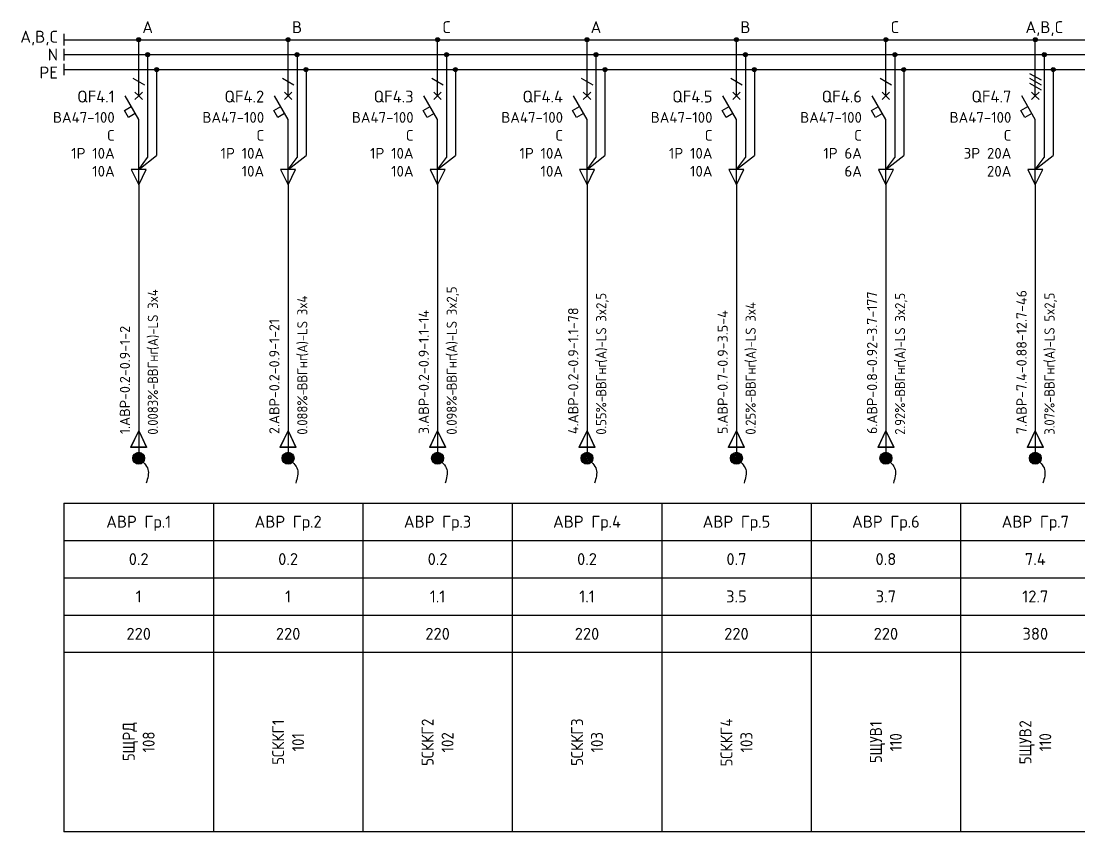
# Model space of a CAD drawing. Header units: millimetres. Extents: x -4379 to 694, y -18291 to 2656.
# Drawn here: x -2293.1 to -2116.1, y 1660.7 to 1796.3 of the extents above; entities that cross this region are included whole.
import ezdxf
from ezdxf.enums import TextEntityAlignment as Align

# ---------------------------------------------------------------- set-up
doc = ezdxf.new("R2010")
doc.units = ezdxf.units.MM
for name, color, linetype in [('Автомат защитный', 7, 'Continuous'), ('Принципиальная схема КТП -для ОДНОЛИНЕЙКИ', 7, 'Continuous'), ('ПРОВОДНИКИ', 7, 'Continuous'), ('Секция АВР', 7, 'Continuous'), ('Секция ППУ', 7, 'Continuous')]:
    doc.layers.add(name, color=color, linetype=linetype)
doc.layers.add('ЭС АВ', color=7, linetype='Continuous', lineweight=18)
doc.layers.add('ЭС рамка', color=7, linetype='Continuous', lineweight=18)
doc.styles.add('SLD_Style', font='isocpeur.ttf', dxfattribs={"width": 0.9})

# ---------------------------------------------------------------- blocks, each defined once
blk = doc.blocks.new('Start')
at = {"layer": 'ЭС рамка', "color": 7, "linetype": 'Continuous', "lineweight": 30}
blk.add_line((0, 3.46), (0, 1.54), dxfattribs=at)
at = {"layer": 'ЭС рамка', "color": 5, "linetype": 'Continuous', "lineweight": 30}
blk.add_line((0, 0.96), (0, -0.96), dxfattribs=at)
at = {"layer": 'ЭС рамка', "color": 94, "linetype": 'Continuous', "lineweight": 30, "ltscale": 50}
blk.add_line((0, -1.54), (0, -3.46), dxfattribs=at)
at = {"style": 'SLD_Style'}
blk.add_attdef('PHASE', text='', height=2, dxfattribs=at).set_placement((-1, 3), align=Align.MIDDLE_RIGHT)
at = {"layer": 'ЭС рамка', "color": 7, "linetype": 'Continuous', "lineweight": 18, "style": 'SLD_Style'}
blk.add_text('N', height=2, dxfattribs=at).set_placement((-1, 0), align=Align.MIDDLE_RIGHT)
at = {"layer": 'ЭС рамка', "color": 7, "linetype": 'Continuous', "lineweight": 18, "ltscale": 50, "style": 'SLD_Style'}
blk.add_text('РЕ', height=2, dxfattribs=at).set_placement((-1, -3), align=Align.MIDDLE_RIGHT)
blk = doc.blocks.new('*U57')
h = blk.add_hatch(color=256)
h.dxf.hatch_style = 1
edge = h.paths.add_edge_path()
edge.add_ellipse((12.5, 132.5), major_axis=(0, 0.333), ratio=1, start_angle=0, end_angle=360)
h = blk.add_hatch(color=256)
h.dxf.hatch_style = 1
edge = h.paths.add_edge_path()
edge.add_ellipse((14, 130), major_axis=(0, 0.333), ratio=1, start_angle=0, end_angle=360)
h = blk.add_hatch(color=256)
h.dxf.hatch_style = 1
edge = h.paths.add_edge_path()
edge.add_ellipse((15.5, 127.5), major_axis=(0, 0.333), ratio=1, start_angle=0, end_angle=360)
at = {"lineweight": 30}
for p, q in [((14, 129.67), (14, 123.11)), ((15.5, 127.17), (15.5, 113.13)), ((14, 123.11), (14, 112.8)), ((0, 55), (25, 55)), ((0, 55), (0, 0)), ((25, 55), (25, 0)), ((0, 48.75), (25, 48.75)), ((0, 42.5), (25, 42.5)), ((0, 36.25), (25, 36.25))]:
    blk.add_line(p, q, dxfattribs=at)
at = {"layer": 'Автомат защитный', "lineweight": 30}
for p, q in [((12.5, 123.11), (12.5, 132.17)), ((11.54, 126.04), (13.46, 124.93)), ((12.5, 119.17), (10.22, 123.11)), ((10.1, 120.66), (11.26, 121.32)), ((10.77, 119.5), (10.1, 120.66)), ((11.92, 120.17), (10.77, 119.5)), ((12.5, 108.54), (12.5, 119.17))]:
    blk.add_line(p, q, dxfattribs=at)
blk.add_ellipse((12.5, 132.5), major_axis=(0, 0.333), ratio=1, start_param=-1.570796, end_param=4.712389, dxfattribs=at)
at = {"layer": 'Принципиальная схема КТП -для ОДНОЛИНЕЙКИ', "lineweight": 30}
for p, q in [((12.5, 108.54), (12.5, 99.73)), ((11.19, 64.32), (12.5, 67.06)), ((12.5, 67.06), (13.81, 64.32)), ((13.81, 64.32), (11.19, 64.32)), ((12.5, 64.32), (12.5, 62.5))]:
    blk.add_line(p, q, dxfattribs=at)
at = {"layer": 'ПРОВОДНИКИ', "lineweight": 30}
for p, q in [((12.5, 110.81), (15.5, 113.13)), ((12.5, 110.81), (14, 112.8)), ((13.75, 110.81), (11.25, 110.81)), ((11.25, 110.81), (12.5, 108.2)), ((12.5, 108.2), (13.75, 110.81)), ((11.19, 64.31), (12.5, 67.06)), ((12.5, 67.06), (13.81, 64.31)), ((13.81, 64.31), (11.19, 64.31))]:
    blk.add_line(p, q, dxfattribs=at)
at = {"layer": 'ПРОВОДНИКИ', "lineweight": 30, "ltscale": 100}
blk.add_line((12.5, 99.73), (12.5, 64.32), dxfattribs=at)
at = {"layer": 'ПРОВОДНИКИ', "color": 7, "linetype": 'Continuous', "lineweight": 30}
for centre in [(14, 130), (15.5, 127.5), (15.5, 127.5)]:
    blk.add_ellipse(centre, major_axis=(0, 0.333), ratio=1, start_param=-1.570796, end_param=4.712389, dxfattribs=at)
at = {"layer": 'ЭС АВ', "color": 7, "lineweight": 30}
for q in [(11.88, 123.74), (11.88, 122.49), (13.12, 123.74), (13.12, 122.49)]:
    blk.add_line((12.5, 123.11), q, dxfattribs=at)
at = {"layer": 'ЭС рамка', "color": 7, "linetype": 'Continuous', "lineweight": 30}
for p, q in [((0, 132.5), (12.17, 132.5)), ((12.83, 132.5), (25, 132.5))]:
    blk.add_line(p, q, dxfattribs=at)
at = {"layer": 'ЭС рамка', "color": 5, "linetype": 'Continuous', "lineweight": 30}
for p, q in [((0, 130), (13.67, 130)), ((14.33, 130), (25, 130))]:
    blk.add_line(p, q, dxfattribs=at)
at = {"layer": 'ЭС рамка', "color": 94, "linetype": 'Continuous', "lineweight": 30}
for p, q in [((0, 127.5), (15.17, 127.5)), ((15.83, 127.5), (25, 127.5))]:
    blk.add_line(p, q, dxfattribs=at)
at = {"layer": 'ЭС рамка', "lineweight": 30}
for p, q in [((25, 30), (0, 30)), ((25, 0), (0, 0))]:
    blk.add_line(p, q, dxfattribs=at)
at = {"style": 'SLD_Style'}
for tag, p in [('LABEL', (12.5, 51.88)), ('INSTALLEDPOWER', (12.5, 45.63)), ('CURRENT', (12.5, 39.37)), ('VOLTAGE', (12.5, 33.13))]:
    blk.add_attdef(tag, text='', height=2, dxfattribs=at).set_placement(p, align=Align.MIDDLE_CENTER)
blk.add_attdef('TEXT', text='', height=2, rotation=90, dxfattribs=at).set_placement((12.5, 15), align=Align.MIDDLE_CENTER)
at = {"layer": 'Автомат защитный', "style": 'SLD_Style'}
blk.add_attdef('PHASE', text='', height=2, dxfattribs=at).set_placement((14, 134.59), align=Align.MIDDLE_CENTER)
for tag, height, p in [('NUMBER', 2, (8.49, 122.99)), ('SWITCHTYPE', 1.8, (8.49, 119.5)), ('SWITCHRELEASE', 1.8, (8.49, 116.5)), ('SWITCHNOMINALCURRENT', 1.8, (8.49, 113.5)), ('SWITCHRELEASECURRENT', 1.8, (8.49, 110.5)), ('RCDTYPE', 1.8, (8.49, 107.5)), ('RCDSETPOINT', 1.8, (8.49, 104.5))]:
    blk.add_attdef(tag, text='', height=height, dxfattribs=at).set_placement(p, align=Align.MIDDLE_RIGHT)
blk.add_attdef('LINE_A', text='', height=1.7, rotation=90, dxfattribs=at).set_placement((10.19, 65.45), align=Align.MIDDLE_LEFT)
blk.add_attdef('LINE_B', text='', height=1.7, rotation=90, dxfattribs=at).set_placement((13.85, 65.45), align=Align.TOP_LEFT)
blk = doc.blocks.new('*U21')
at = {"linetype": 'ByBlock', "lineweight": 30}
h = blk.add_hatch(color=256, dxfattribs=at)
h.paths.add_polyline_path([(-0.4, 0.9, -0.414214), (0.92, 0.37), (0, -0.02)])
h.paths.add_polyline_path([(0.92, 0.37, -0.101228), (1, -0.02, -0.30039), (0.39, -0.94), (0, -0.02)])
h.paths.add_polyline_path([(-0.4, 0.9), (0.39, -0.94, -0.538), (-1, -0.02, -0.30039)])
blk.add_circle((0, -0.02), 1, dxfattribs=at)
blk.add_spline([(0, 0), (1.55, -1.88), (1.27, -4.16)], degree=3, dxfattribs=at)
blk = doc.blocks.new('*U58')
h = blk.add_hatch(color=256)
h.dxf.hatch_style = 1
edge = h.paths.add_edge_path()
edge.add_ellipse((12.5, 132.5), major_axis=(0, 0.333), ratio=1, start_angle=0, end_angle=360)
h = blk.add_hatch(color=256)
h.dxf.hatch_style = 1
edge = h.paths.add_edge_path()
edge.add_ellipse((14, 130), major_axis=(0, 0.333), ratio=1, start_angle=0, end_angle=360)
h = blk.add_hatch(color=256)
h.dxf.hatch_style = 1
edge = h.paths.add_edge_path()
edge.add_ellipse((15.5, 127.5), major_axis=(0, 0.333), ratio=1, start_angle=0, end_angle=360)
at = {"lineweight": 30}
for p, q in [((14, 129.67), (14, 123.11)), ((15.5, 127.17), (15.5, 113.13)), ((14, 123.11), (14, 112.8)), ((0, 55), (25, 55)), ((0, 55), (0, 0)), ((25, 55), (25, 0)), ((0, 48.75), (25, 48.75)), ((0, 42.5), (25, 42.5)), ((0, 36.25), (25, 36.25))]:
    blk.add_line(p, q, dxfattribs=at)
at = {"layer": 'Автомат защитный', "lineweight": 30}
for p, q in [((12.5, 123.11), (12.5, 132.17)), ((11.54, 126.87), (13.46, 125.76)), ((11.54, 126.04), (13.46, 124.93)), ((11.54, 125.2), (13.46, 124.09)), ((12.5, 119.17), (10.22, 123.11)), ((10.1, 120.66), (11.26, 121.32)), ((10.77, 119.5), (10.1, 120.66)), ((11.92, 120.17), (10.77, 119.5)), ((12.5, 108.54), (12.5, 119.17))]:
    blk.add_line(p, q, dxfattribs=at)
blk.add_ellipse((12.5, 132.5), major_axis=(0, 0.333), ratio=1, start_param=-1.570796, end_param=4.712389, dxfattribs=at)
at = {"layer": 'Принципиальная схема КТП -для ОДНОЛИНЕЙКИ', "lineweight": 30}
for p, q in [((12.5, 108.54), (12.5, 99.73)), ((11.19, 64.32), (12.5, 67.06)), ((12.5, 67.06), (13.81, 64.32)), ((13.81, 64.32), (11.19, 64.32)), ((12.5, 64.32), (12.5, 62.5))]:
    blk.add_line(p, q, dxfattribs=at)
at = {"layer": 'ПРОВОДНИКИ', "lineweight": 30}
for p, q in [((12.5, 110.81), (15.5, 113.13)), ((12.5, 110.81), (14, 112.8)), ((13.75, 110.81), (11.25, 110.81)), ((11.25, 110.81), (12.5, 108.2)), ((12.5, 108.2), (13.75, 110.81)), ((11.19, 64.31), (12.5, 67.06)), ((12.5, 67.06), (13.81, 64.31)), ((13.81, 64.31), (11.19, 64.31))]:
    blk.add_line(p, q, dxfattribs=at)
at = {"layer": 'ПРОВОДНИКИ', "lineweight": 30, "ltscale": 100}
blk.add_line((12.5, 99.73), (12.5, 64.32), dxfattribs=at)
at = {"layer": 'ПРОВОДНИКИ', "color": 7, "linetype": 'Continuous', "lineweight": 30}
for centre in [(14, 130), (15.5, 127.5), (15.5, 127.5)]:
    blk.add_ellipse(centre, major_axis=(0, 0.333), ratio=1, start_param=-1.570796, end_param=4.712389, dxfattribs=at)
at = {"layer": 'ЭС АВ', "color": 7, "lineweight": 30}
for q in [(11.88, 123.74), (11.88, 122.49), (13.12, 123.74), (13.12, 122.49)]:
    blk.add_line((12.5, 123.11), q, dxfattribs=at)
at = {"layer": 'ЭС рамка', "color": 7, "linetype": 'Continuous', "lineweight": 30}
for p, q in [((0, 132.5), (12.17, 132.5)), ((12.83, 132.5), (25, 132.5))]:
    blk.add_line(p, q, dxfattribs=at)
at = {"layer": 'ЭС рамка', "color": 5, "linetype": 'Continuous', "lineweight": 30}
for p, q in [((0, 130), (13.67, 130)), ((14.33, 130), (25, 130))]:
    blk.add_line(p, q, dxfattribs=at)
at = {"layer": 'ЭС рамка', "color": 94, "linetype": 'Continuous', "lineweight": 30}
for p, q in [((0, 127.5), (15.17, 127.5)), ((15.83, 127.5), (25, 127.5))]:
    blk.add_line(p, q, dxfattribs=at)
at = {"layer": 'ЭС рамка', "lineweight": 30}
for p, q in [((25, 30), (0, 30)), ((25, 0), (0, 0))]:
    blk.add_line(p, q, dxfattribs=at)
at = {"style": 'SLD_Style'}
for tag, p in [('LABEL', (12.5, 51.88)), ('INSTALLEDPOWER', (12.5, 45.63)), ('CURRENT', (12.5, 39.37)), ('VOLTAGE', (12.5, 33.13))]:
    blk.add_attdef(tag, text='', height=2, dxfattribs=at).set_placement(p, align=Align.MIDDLE_CENTER)
blk.add_attdef('TEXT', text='', height=2, rotation=90, dxfattribs=at).set_placement((12.5, 15), align=Align.MIDDLE_CENTER)
at = {"layer": 'Автомат защитный', "style": 'SLD_Style'}
blk.add_attdef('PHASE', text='', height=2, dxfattribs=at).set_placement((14, 134.59), align=Align.MIDDLE_CENTER)
for tag, height, p in [('NUMBER', 2, (8.49, 122.99)), ('SWITCHTYPE', 1.8, (8.49, 119.5)), ('SWITCHRELEASE', 1.8, (8.49, 116.5)), ('SWITCHNOMINALCURRENT', 1.8, (8.49, 113.5)), ('SWITCHRELEASECURRENT', 1.8, (8.49, 110.5)), ('RCDTYPE', 1.8, (8.49, 107.5)), ('RCDSETPOINT', 1.8, (8.49, 104.5))]:
    blk.add_attdef(tag, text='', height=height, dxfattribs=at).set_placement(p, align=Align.MIDDLE_RIGHT)
blk.add_attdef('LINE_A', text='', height=1.7, rotation=90, dxfattribs=at).set_placement((10.19, 65.45), align=Align.MIDDLE_LEFT)
blk.add_attdef('LINE_B', text='', height=1.7, rotation=90, dxfattribs=at).set_placement((13.85, 65.45), align=Align.TOP_LEFT)

msp = doc.modelspace()

# ---------------------------------------------------------------- block references
at = {"layer": 'Секция АВР', "lineweight": 0}
ref = msp.add_blockref('*U57', (-2285.889, 1660.728, -0.017), dxfattribs=at)
ref.add_attrib('LABEL', 'АВР Гр.1', dxfattribs={"layer": '0', "height": 2, "style": 'SLD_Style'}).set_placement((-2273.389, 1712.603, -0.017), align=Align.MIDDLE_CENTER)
ref.add_attrib('INSTALLEDPOWER', '0.2', dxfattribs={"layer": '0', "height": 2, "style": 'SLD_Style'}).set_placement((-2273.389, 1706.353, -0.017), align=Align.MIDDLE_CENTER)
ref.add_attrib('CURRENT', '1', dxfattribs={"layer": '0', "height": 2, "style": 'SLD_Style'}).set_placement((-2273.389, 1700.103, -0.017), align=Align.MIDDLE_CENTER)
ref.add_attrib('VOLTAGE', '220', dxfattribs={"layer": '0', "height": 2, "style": 'SLD_Style'}).set_placement((-2273.389, 1693.853, -0.017), align=Align.MIDDLE_CENTER)
ref.add_attrib('LINE_A', ' 1.АВР-0.2-0.9-1-2', dxfattribs={"layer": 'Автомат защитный', "height": 1.7, "rotation": 90, "style": 'SLD_Style'}).set_placement((-2275.694, 1726.179, -0.017), align=Align.MIDDLE_LEFT)
ref.add_attrib('LINE_B_001', ' 0.0083%%%-', (-2270.168, 1726.179, -0.017), dxfattribs={"layer": 'Автомат защитный', "height": 1.7, "rotation": 90, "style": 'SLD_Style', "width": 0.9})
ref.add_attrib('PHASE', 'A', dxfattribs={"layer": 'Автомат защитный', "height": 2, "style": 'SLD_Style'}).set_placement((-2271.889, 1795.319, -0.017), align=Align.MIDDLE_CENTER)
ref.add_attrib('NUMBER', 'QF4.1', dxfattribs={"layer": 'Автомат защитный', "height": 2, "style": 'SLD_Style'}).set_placement((-2277.399, 1783.715, -0.017), align=Align.MIDDLE_RIGHT)
ref.add_attrib('SWITCHTYPE', 'ВА47-100', dxfattribs={"layer": 'Автомат защитный', "height": 1.8, "style": 'SLD_Style'}).set_placement((-2277.399, 1780.228, -0.017), align=Align.MIDDLE_RIGHT)
ref.add_attrib('SWITCHRELEASE', 'C', dxfattribs={"layer": 'Автомат защитный', "height": 1.8, "style": 'SLD_Style'}).set_placement((-2277.399, 1777.228, -0.017), align=Align.MIDDLE_RIGHT)
ref.add_attrib('SWITCHNOMINALCURRENT', '1Р 10А', dxfattribs={"layer": 'Автомат защитный', "height": 1.8, "style": 'SLD_Style'}).set_placement((-2277.399, 1774.228, -0.017), align=Align.MIDDLE_RIGHT)
ref.add_attrib('SWITCHRELEASECURRENT', '10А', dxfattribs={"layer": 'Автомат защитный', "height": 1.8, "style": 'SLD_Style'}).set_placement((-2277.399, 1771.228, -0.017), align=Align.MIDDLE_RIGHT)
ref.add_attrib('TEXT_001', '5', (-2274.055, 1672.578, -0.017), dxfattribs={"layer": '0', "height": 2, "rotation": 90, "style": 'SLD_Style', "width": 0.9})
ref.add_attrib('LINE_B_002', 'ВВГнг', (-2270.168, 1735.665, -0.017), dxfattribs={"layer": 'Автомат защитный', "height": 1.7, "rotation": 90, "style": 'SLD_Style', "width": 0.9})
ref.add_attrib('LINE_B_003', '(', (-2270.168, 1741.326, -0.017), dxfattribs={"layer": 'Автомат защитный', "height": 1.7, "rotation": 90, "style": 'SLD_Style', "width": 0.9})
ref.add_attrib('LINE_B_004', 'А', (-2270.168, 1741.938, -0.017), dxfattribs={"layer": 'Автомат защитный', "height": 1.7, "rotation": 90, "style": 'SLD_Style', "width": 0.9})
ref.add_attrib('LINE_B_005', ')-LS 3x4', (-2270.168, 1743.315, -0.017), dxfattribs={"layer": 'Автомат защитный', "height": 1.7, "rotation": 90, "style": 'SLD_Style', "width": 0.9})
ref.add_attrib('TEXT_002', 'ЩРД', (-2274.055, 1673.838, -0.017), dxfattribs={"layer": '0', "height": 2, "rotation": 90, "style": 'SLD_Style', "width": 0.9})
ref.add_attrib('TEXT_003', '108', (-2270.722, 1674.018, -0.017), dxfattribs={"layer": '0', "height": 2, "rotation": 90, "style": 'SLD_Style', "width": 0.9})
ref = msp.add_blockref('*U57', (-2260.889, 1660.728, -0.017), dxfattribs=at)
ref.add_attrib('LABEL', 'АВР Гр.2', dxfattribs={"layer": '0', "height": 2, "style": 'SLD_Style'}).set_placement((-2248.389, 1712.603, -0.017), align=Align.MIDDLE_CENTER)
ref.add_attrib('INSTALLEDPOWER', '0.2', dxfattribs={"layer": '0', "height": 2, "style": 'SLD_Style'}).set_placement((-2248.389, 1706.353, -0.017), align=Align.MIDDLE_CENTER)
ref.add_attrib('CURRENT', '1', dxfattribs={"layer": '0', "height": 2, "style": 'SLD_Style'}).set_placement((-2248.389, 1700.103, -0.017), align=Align.MIDDLE_CENTER)
ref.add_attrib('VOLTAGE', '220', dxfattribs={"layer": '0', "height": 2, "style": 'SLD_Style'}).set_placement((-2248.389, 1693.853, -0.017), align=Align.MIDDLE_CENTER)
ref.add_attrib('LINE_A', ' 2.АВР-0.2-0.9-1-21', dxfattribs={"layer": 'Автомат защитный', "height": 1.7, "rotation": 90, "style": 'SLD_Style'}).set_placement((-2250.694, 1726.179, -0.017), align=Align.MIDDLE_LEFT)
ref.add_attrib('LINE_B_001', ' 0.088%%%-', (-2245.168, 1726.179, -0.017), dxfattribs={"layer": 'Автомат защитный', "height": 1.7, "rotation": 90, "style": 'SLD_Style', "width": 0.9})
ref.add_attrib('PHASE', 'B', dxfattribs={"layer": 'Автомат защитный', "height": 2, "style": 'SLD_Style'}).set_placement((-2246.889, 1795.319, -0.017), align=Align.MIDDLE_CENTER)
ref.add_attrib('NUMBER', 'QF4.2', dxfattribs={"layer": 'Автомат защитный', "height": 2, "style": 'SLD_Style'}).set_placement((-2252.399, 1783.715, -0.017), align=Align.MIDDLE_RIGHT)
ref.add_attrib('SWITCHTYPE', 'ВА47-100', dxfattribs={"layer": 'Автомат защитный', "height": 1.8, "style": 'SLD_Style'}).set_placement((-2252.399, 1780.228, -0.017), align=Align.MIDDLE_RIGHT)
ref.add_attrib('SWITCHRELEASE', 'C', dxfattribs={"layer": 'Автомат защитный', "height": 1.8, "style": 'SLD_Style'}).set_placement((-2252.399, 1777.228, -0.017), align=Align.MIDDLE_RIGHT)
ref.add_attrib('SWITCHNOMINALCURRENT', '1Р 10А', dxfattribs={"layer": 'Автомат защитный', "height": 1.8, "style": 'SLD_Style'}).set_placement((-2252.399, 1774.228, -0.017), align=Align.MIDDLE_RIGHT)
ref.add_attrib('SWITCHRELEASECURRENT', '10А', dxfattribs={"layer": 'Автомат защитный', "height": 1.8, "style": 'SLD_Style'}).set_placement((-2252.399, 1771.228, -0.017), align=Align.MIDDLE_RIGHT)
ref.add_attrib('TEXT_001', '5', (-2249.055, 1671.948, -0.017), dxfattribs={"layer": '0', "height": 2, "rotation": 90, "style": 'SLD_Style', "width": 0.9})
ref.add_attrib('LINE_B_002', 'ВВГнг', (-2245.168, 1734.594, -0.017), dxfattribs={"layer": 'Автомат защитный', "height": 1.7, "rotation": 90, "style": 'SLD_Style', "width": 0.9})
ref.add_attrib('LINE_B_003', '(', (-2245.168, 1740.255, -0.017), dxfattribs={"layer": 'Автомат защитный', "height": 1.7, "rotation": 90, "style": 'SLD_Style', "width": 0.9})
ref.add_attrib('LINE_B_004', 'А', (-2245.168, 1740.867, -0.017), dxfattribs={"layer": 'Автомат защитный', "height": 1.7, "rotation": 90, "style": 'SLD_Style', "width": 0.9})
ref.add_attrib('LINE_B_005', ')-LS 3x4', (-2245.168, 1742.244, -0.017), dxfattribs={"layer": 'Автомат защитный', "height": 1.7, "rotation": 90, "style": 'SLD_Style', "width": 0.9})
ref.add_attrib('TEXT_002', 'СККГ', (-2249.055, 1673.208, -0.017), dxfattribs={"layer": '0', "height": 2, "rotation": 90, "style": 'SLD_Style', "width": 0.9})
ref.add_attrib('TEXT_003', '1', (-2249.055, 1678.608, -0.017), dxfattribs={"layer": '0', "height": 2, "rotation": 90, "style": 'SLD_Style', "width": 0.9})
ref.add_attrib('TEXT_004', '101', (-2245.722, 1674.198, -0.017), dxfattribs={"layer": '0', "height": 2, "rotation": 90, "style": 'SLD_Style', "width": 0.9})
ref = msp.add_blockref('*U57', (-2235.889, 1660.728, -0.017), dxfattribs=at)
ref.add_attrib('LABEL', 'АВР Гр.3', dxfattribs={"layer": '0', "height": 2, "style": 'SLD_Style'}).set_placement((-2223.389, 1712.603, -0.017), align=Align.MIDDLE_CENTER)
ref.add_attrib('INSTALLEDPOWER', '0.2', dxfattribs={"layer": '0', "height": 2, "style": 'SLD_Style'}).set_placement((-2223.389, 1706.353, -0.017), align=Align.MIDDLE_CENTER)
ref.add_attrib('CURRENT', '1.1', dxfattribs={"layer": '0', "height": 2, "style": 'SLD_Style'}).set_placement((-2223.389, 1700.103, -0.017), align=Align.MIDDLE_CENTER)
ref.add_attrib('VOLTAGE', '220', dxfattribs={"layer": '0', "height": 2, "style": 'SLD_Style'}).set_placement((-2223.389, 1693.853, -0.017), align=Align.MIDDLE_CENTER)
ref.add_attrib('LINE_A', ' 3.АВР-0.2-0.9-1.1-14', dxfattribs={"layer": 'Автомат защитный', "height": 1.7, "rotation": 90, "style": 'SLD_Style'}).set_placement((-2225.694, 1726.179, -0.017), align=Align.MIDDLE_LEFT)
ref.add_attrib('LINE_B_001', ' 0.098%%%-', (-2220.168, 1726.179, -0.017), dxfattribs={"layer": 'Автомат защитный', "height": 1.7, "rotation": 90, "style": 'SLD_Style', "width": 0.9})
ref.add_attrib('PHASE', 'C', dxfattribs={"layer": 'Автомат защитный', "height": 2, "style": 'SLD_Style'}).set_placement((-2221.889, 1795.319, -0.017), align=Align.MIDDLE_CENTER)
ref.add_attrib('NUMBER', 'QF4.3', dxfattribs={"layer": 'Автомат защитный', "height": 2, "style": 'SLD_Style'}).set_placement((-2227.399, 1783.715, -0.017), align=Align.MIDDLE_RIGHT)
ref.add_attrib('SWITCHTYPE', 'ВА47-100', dxfattribs={"layer": 'Автомат защитный', "height": 1.8, "style": 'SLD_Style'}).set_placement((-2227.399, 1780.228, -0.017), align=Align.MIDDLE_RIGHT)
ref.add_attrib('SWITCHRELEASE', 'C', dxfattribs={"layer": 'Автомат защитный', "height": 1.8, "style": 'SLD_Style'}).set_placement((-2227.399, 1777.228, -0.017), align=Align.MIDDLE_RIGHT)
ref.add_attrib('SWITCHNOMINALCURRENT', '1Р 10А', dxfattribs={"layer": 'Автомат защитный', "height": 1.8, "style": 'SLD_Style'}).set_placement((-2227.399, 1774.228, -0.017), align=Align.MIDDLE_RIGHT)
ref.add_attrib('SWITCHRELEASECURRENT', '10А', dxfattribs={"layer": 'Автомат защитный', "height": 1.8, "style": 'SLD_Style'}).set_placement((-2227.399, 1771.228, -0.017), align=Align.MIDDLE_RIGHT)
ref.add_attrib('TEXT_001', '5', (-2224.055, 1671.768, -0.017), dxfattribs={"layer": '0', "height": 2, "rotation": 90, "style": 'SLD_Style', "width": 0.9})
ref.add_attrib('LINE_B_002', 'ВВГнг', (-2220.168, 1734.594, -0.017), dxfattribs={"layer": 'Автомат защитный', "height": 1.7, "rotation": 90, "style": 'SLD_Style', "width": 0.9})
ref.add_attrib('LINE_B_003', '(', (-2220.168, 1740.255, -0.017), dxfattribs={"layer": 'Автомат защитный', "height": 1.7, "rotation": 90, "style": 'SLD_Style', "width": 0.9})
ref.add_attrib('LINE_B_004', 'А', (-2220.168, 1740.867, -0.017), dxfattribs={"layer": 'Автомат защитный', "height": 1.7, "rotation": 90, "style": 'SLD_Style', "width": 0.9})
ref.add_attrib('LINE_B_005', ')-LS 3x2,5', (-2220.168, 1742.244, -0.017), dxfattribs={"layer": 'Автомат защитный', "height": 1.7, "rotation": 90, "style": 'SLD_Style', "width": 0.9})
ref.add_attrib('TEXT_002', 'СККГ', (-2224.055, 1673.028, -0.017), dxfattribs={"layer": '0', "height": 2, "rotation": 90, "style": 'SLD_Style', "width": 0.9})
ref.add_attrib('TEXT_003', '2', (-2224.055, 1678.428, -0.017), dxfattribs={"layer": '0', "height": 2, "rotation": 90, "style": 'SLD_Style', "width": 0.9})
ref.add_attrib('TEXT_004', '102', (-2220.722, 1674.018, -0.017), dxfattribs={"layer": '0', "height": 2, "rotation": 90, "style": 'SLD_Style', "width": 0.9})
ref = msp.add_blockref('*U57', (-2210.889, 1660.728, -0.017), dxfattribs=at)
ref.add_attrib('LABEL', 'АВР Гр.4', dxfattribs={"layer": '0', "height": 2, "style": 'SLD_Style'}).set_placement((-2198.389, 1712.603, -0.017), align=Align.MIDDLE_CENTER)
ref.add_attrib('INSTALLEDPOWER', '0.2', dxfattribs={"layer": '0', "height": 2, "style": 'SLD_Style'}).set_placement((-2198.389, 1706.353, -0.017), align=Align.MIDDLE_CENTER)
ref.add_attrib('CURRENT', '1.1', dxfattribs={"layer": '0', "height": 2, "style": 'SLD_Style'}).set_placement((-2198.389, 1700.103, -0.017), align=Align.MIDDLE_CENTER)
ref.add_attrib('VOLTAGE', '220', dxfattribs={"layer": '0', "height": 2, "style": 'SLD_Style'}).set_placement((-2198.389, 1693.853, -0.017), align=Align.MIDDLE_CENTER)
ref.add_attrib('LINE_A', ' 4.АВР-0.2-0.9-1.1-78', dxfattribs={"layer": 'Автомат защитный', "height": 1.7, "rotation": 90, "style": 'SLD_Style'}).set_placement((-2200.694, 1726.179, -0.017), align=Align.MIDDLE_LEFT)
ref.add_attrib('LINE_B_001', ' 0.55%%%-', (-2195.168, 1726.179, -0.017), dxfattribs={"layer": 'Автомат защитный', "height": 1.7, "rotation": 90, "style": 'SLD_Style', "width": 0.9})
ref.add_attrib('PHASE', 'A', dxfattribs={"layer": 'Автомат защитный', "height": 2, "style": 'SLD_Style'}).set_placement((-2196.889, 1795.319, -0.017), align=Align.MIDDLE_CENTER)
ref.add_attrib('NUMBER', 'QF4.4', dxfattribs={"layer": 'Автомат защитный', "height": 2, "style": 'SLD_Style'}).set_placement((-2202.399, 1783.715, -0.017), align=Align.MIDDLE_RIGHT)
ref.add_attrib('SWITCHTYPE', 'ВА47-100', dxfattribs={"layer": 'Автомат защитный', "height": 1.8, "style": 'SLD_Style'}).set_placement((-2202.399, 1780.228, -0.017), align=Align.MIDDLE_RIGHT)
ref.add_attrib('SWITCHRELEASE', 'C', dxfattribs={"layer": 'Автомат защитный', "height": 1.8, "style": 'SLD_Style'}).set_placement((-2202.399, 1777.228, -0.017), align=Align.MIDDLE_RIGHT)
ref.add_attrib('SWITCHNOMINALCURRENT', '1Р 10А', dxfattribs={"layer": 'Автомат защитный', "height": 1.8, "style": 'SLD_Style'}).set_placement((-2202.399, 1774.228, -0.017), align=Align.MIDDLE_RIGHT)
ref.add_attrib('SWITCHRELEASECURRENT', '10А', dxfattribs={"layer": 'Автомат защитный', "height": 1.8, "style": 'SLD_Style'}).set_placement((-2202.399, 1771.228, -0.017), align=Align.MIDDLE_RIGHT)
ref.add_attrib('TEXT_001', '5', (-2199.055, 1671.768, -0.017), dxfattribs={"layer": '0', "height": 2, "rotation": 90, "style": 'SLD_Style', "width": 0.9})
ref.add_attrib('LINE_B_002', 'ВВГнг', (-2195.168, 1733.523, -0.017), dxfattribs={"layer": 'Автомат защитный', "height": 1.7, "rotation": 90, "style": 'SLD_Style', "width": 0.9})
ref.add_attrib('LINE_B_003', '(', (-2195.168, 1739.184, -0.017), dxfattribs={"layer": 'Автомат защитный', "height": 1.7, "rotation": 90, "style": 'SLD_Style', "width": 0.9})
ref.add_attrib('LINE_B_004', 'А', (-2195.168, 1739.796, -0.017), dxfattribs={"layer": 'Автомат защитный', "height": 1.7, "rotation": 90, "style": 'SLD_Style', "width": 0.9})
ref.add_attrib('LINE_B_005', ')-LS 3x2,5', (-2195.168, 1741.173, -0.017), dxfattribs={"layer": 'Автомат защитный', "height": 1.7, "rotation": 90, "style": 'SLD_Style', "width": 0.9})
ref.add_attrib('TEXT_002', 'СККГ', (-2199.055, 1673.028, -0.017), dxfattribs={"layer": '0', "height": 2, "rotation": 90, "style": 'SLD_Style', "width": 0.9})
ref.add_attrib('TEXT_003', '3', (-2199.055, 1678.428, -0.017), dxfattribs={"layer": '0', "height": 2, "rotation": 90, "style": 'SLD_Style', "width": 0.9})
ref.add_attrib('TEXT_004', '103', (-2195.722, 1674.018, -0.017), dxfattribs={"layer": '0', "height": 2, "rotation": 90, "style": 'SLD_Style', "width": 0.9})
ref = msp.add_blockref('*U57', (-2185.889, 1660.728, -0.017), dxfattribs=at)
ref.add_attrib('LABEL', 'АВР Гр.5', dxfattribs={"layer": '0', "height": 2, "style": 'SLD_Style'}).set_placement((-2173.389, 1712.603, -0.017), align=Align.MIDDLE_CENTER)
ref.add_attrib('INSTALLEDPOWER', '0.7', dxfattribs={"layer": '0', "height": 2, "style": 'SLD_Style'}).set_placement((-2173.389, 1706.353, -0.017), align=Align.MIDDLE_CENTER)
ref.add_attrib('CURRENT', '3.5', dxfattribs={"layer": '0', "height": 2, "style": 'SLD_Style'}).set_placement((-2173.389, 1700.103, -0.017), align=Align.MIDDLE_CENTER)
ref.add_attrib('VOLTAGE', '220', dxfattribs={"layer": '0', "height": 2, "style": 'SLD_Style'}).set_placement((-2173.389, 1693.853, -0.017), align=Align.MIDDLE_CENTER)
ref.add_attrib('LINE_A', ' 5.АВР-0.7-0.9-3.5-4', dxfattribs={"layer": 'Автомат защитный', "height": 1.7, "rotation": 90, "style": 'SLD_Style'}).set_placement((-2175.694, 1726.179, -0.017), align=Align.MIDDLE_LEFT)
ref.add_attrib('LINE_B_001', ' 0.25%%%-', (-2170.168, 1726.179, -0.017), dxfattribs={"layer": 'Автомат защитный', "height": 1.7, "rotation": 90, "style": 'SLD_Style', "width": 0.9})
ref.add_attrib('PHASE', 'B', dxfattribs={"layer": 'Автомат защитный', "height": 2, "style": 'SLD_Style'}).set_placement((-2171.889, 1795.319, -0.017), align=Align.MIDDLE_CENTER)
ref.add_attrib('NUMBER', 'QF4.5', dxfattribs={"layer": 'Автомат защитный', "height": 2, "style": 'SLD_Style'}).set_placement((-2177.399, 1783.715, -0.017), align=Align.MIDDLE_RIGHT)
ref.add_attrib('SWITCHTYPE', 'ВА47-100', dxfattribs={"layer": 'Автомат защитный', "height": 1.8, "style": 'SLD_Style'}).set_placement((-2177.399, 1780.228, -0.017), align=Align.MIDDLE_RIGHT)
ref.add_attrib('SWITCHRELEASE', 'C', dxfattribs={"layer": 'Автомат защитный', "height": 1.8, "style": 'SLD_Style'}).set_placement((-2177.399, 1777.228, -0.017), align=Align.MIDDLE_RIGHT)
ref.add_attrib('SWITCHNOMINALCURRENT', '1Р 10А', dxfattribs={"layer": 'Автомат защитный', "height": 1.8, "style": 'SLD_Style'}).set_placement((-2177.399, 1774.228, -0.017), align=Align.MIDDLE_RIGHT)
ref.add_attrib('SWITCHRELEASECURRENT', '10А', dxfattribs={"layer": 'Автомат защитный', "height": 1.8, "style": 'SLD_Style'}).set_placement((-2177.399, 1771.228, -0.017), align=Align.MIDDLE_RIGHT)
ref.add_attrib('TEXT_001', '5', (-2174.055, 1671.678, -0.017), dxfattribs={"layer": '0', "height": 2, "rotation": 90, "style": 'SLD_Style', "width": 0.9})
ref.add_attrib('LINE_B_002', 'ВВГнг', (-2170.168, 1733.523, -0.017), dxfattribs={"layer": 'Автомат защитный', "height": 1.7, "rotation": 90, "style": 'SLD_Style', "width": 0.9})
ref.add_attrib('LINE_B_003', '(', (-2170.168, 1739.184, -0.017), dxfattribs={"layer": 'Автомат защитный', "height": 1.7, "rotation": 90, "style": 'SLD_Style', "width": 0.9})
ref.add_attrib('LINE_B_004', 'А', (-2170.168, 1739.796, -0.017), dxfattribs={"layer": 'Автомат защитный', "height": 1.7, "rotation": 90, "style": 'SLD_Style', "width": 0.9})
ref.add_attrib('LINE_B_005', ')-LS 3x4', (-2170.168, 1741.173, -0.017), dxfattribs={"layer": 'Автомат защитный', "height": 1.7, "rotation": 90, "style": 'SLD_Style', "width": 0.9})
ref.add_attrib('TEXT_002', 'СККГ', (-2174.055, 1672.938, -0.017), dxfattribs={"layer": '0', "height": 2, "rotation": 90, "style": 'SLD_Style', "width": 0.9})
ref.add_attrib('TEXT_003', '4', (-2174.055, 1678.338, -0.017), dxfattribs={"layer": '0', "height": 2, "rotation": 90, "style": 'SLD_Style', "width": 0.9})
ref.add_attrib('TEXT_004', '103', (-2170.722, 1674.018, -0.017), dxfattribs={"layer": '0', "height": 2, "rotation": 90, "style": 'SLD_Style', "width": 0.9})
ref = msp.add_blockref('*U57', (-2160.889, 1660.728, -0.017), dxfattribs=at)
ref.add_attrib('LABEL', 'АВР Гр.6', dxfattribs={"layer": '0', "height": 2, "style": 'SLD_Style'}).set_placement((-2148.389, 1712.603, -0.017), align=Align.MIDDLE_CENTER)
ref.add_attrib('INSTALLEDPOWER', '0.8', dxfattribs={"layer": '0', "height": 2, "style": 'SLD_Style'}).set_placement((-2148.389, 1706.353, -0.017), align=Align.MIDDLE_CENTER)
ref.add_attrib('CURRENT', '3.7', dxfattribs={"layer": '0', "height": 2, "style": 'SLD_Style'}).set_placement((-2148.389, 1700.103, -0.017), align=Align.MIDDLE_CENTER)
ref.add_attrib('VOLTAGE', '220', dxfattribs={"layer": '0', "height": 2, "style": 'SLD_Style'}).set_placement((-2148.389, 1693.853, -0.017), align=Align.MIDDLE_CENTER)
ref.add_attrib('LINE_A', ' 6.АВР-0.8-0.92-3.7-177', dxfattribs={"layer": 'Автомат защитный', "height": 1.7, "rotation": 90, "style": 'SLD_Style'}).set_placement((-2150.694, 1726.179, -0.017), align=Align.MIDDLE_LEFT)
ref.add_attrib('LINE_B_001', ' 2.92%%%-', (-2145.168, 1726.179, -0.017), dxfattribs={"layer": 'Автомат защитный', "height": 1.7, "rotation": 90, "style": 'SLD_Style', "width": 0.9})
ref.add_attrib('PHASE', 'C', dxfattribs={"layer": 'Автомат защитный', "height": 2, "style": 'SLD_Style'}).set_placement((-2146.889, 1795.319, -0.017), align=Align.MIDDLE_CENTER)
ref.add_attrib('NUMBER', 'QF4.6', dxfattribs={"layer": 'Автомат защитный', "height": 2, "style": 'SLD_Style'}).set_placement((-2152.399, 1783.715, -0.017), align=Align.MIDDLE_RIGHT)
ref.add_attrib('SWITCHTYPE', 'ВА47-100', dxfattribs={"layer": 'Автомат защитный', "height": 1.8, "style": 'SLD_Style'}).set_placement((-2152.399, 1780.228, -0.017), align=Align.MIDDLE_RIGHT)
ref.add_attrib('SWITCHRELEASE', 'C', dxfattribs={"layer": 'Автомат защитный', "height": 1.8, "style": 'SLD_Style'}).set_placement((-2152.399, 1777.228, -0.017), align=Align.MIDDLE_RIGHT)
ref.add_attrib('SWITCHNOMINALCURRENT', '1Р 6А', dxfattribs={"layer": 'Автомат защитный', "height": 1.8, "style": 'SLD_Style'}).set_placement((-2152.399, 1774.228, -0.017), align=Align.MIDDLE_RIGHT)
ref.add_attrib('SWITCHRELEASECURRENT', '6А', dxfattribs={"layer": 'Автомат защитный', "height": 1.8, "style": 'SLD_Style'}).set_placement((-2152.399, 1771.228, -0.017), align=Align.MIDDLE_RIGHT)
ref.add_attrib('TEXT_001', '5', (-2149.055, 1672.218, -0.017), dxfattribs={"layer": '0', "height": 2, "rotation": 90, "style": 'SLD_Style', "width": 0.9})
ref.add_attrib('LINE_B_002', 'ВВГнг', (-2145.168, 1733.523, -0.017), dxfattribs={"layer": 'Автомат защитный', "height": 1.7, "rotation": 90, "style": 'SLD_Style', "width": 0.9})
ref.add_attrib('LINE_B_003', '(', (-2145.168, 1739.184, -0.017), dxfattribs={"layer": 'Автомат защитный', "height": 1.7, "rotation": 90, "style": 'SLD_Style', "width": 0.9})
ref.add_attrib('LINE_B_004', 'А', (-2145.168, 1739.796, -0.017), dxfattribs={"layer": 'Автомат защитный', "height": 1.7, "rotation": 90, "style": 'SLD_Style', "width": 0.9})
ref.add_attrib('LINE_B_005', ')-LS 3x2,5', (-2145.168, 1741.173, -0.017), dxfattribs={"layer": 'Автомат защитный', "height": 1.7, "rotation": 90, "style": 'SLD_Style', "width": 0.9})
ref.add_attrib('TEXT_002', 'ЩУВ', (-2149.055, 1673.478, -0.017), dxfattribs={"layer": '0', "height": 2, "rotation": 90, "style": 'SLD_Style', "width": 0.9})
ref.add_attrib('TEXT_003', '1', (-2149.055, 1678.338, -0.017), dxfattribs={"layer": '0', "height": 2, "rotation": 90, "style": 'SLD_Style', "width": 0.9})
ref.add_attrib('TEXT_004', '110', (-2145.722, 1674.198, -0.017), dxfattribs={"layer": '0', "height": 2, "rotation": 90, "style": 'SLD_Style', "width": 0.9})
ref = msp.add_blockref('*U58', (-2135.889, 1660.728, -0.017), dxfattribs=at)
ref.add_attrib('LABEL', 'АВР Гр.7', dxfattribs={"layer": '0', "height": 2, "style": 'SLD_Style'}).set_placement((-2123.389, 1712.603, -0.017), align=Align.MIDDLE_CENTER)
ref.add_attrib('INSTALLEDPOWER', '7.4', dxfattribs={"layer": '0', "height": 2, "style": 'SLD_Style'}).set_placement((-2123.389, 1706.353, -0.017), align=Align.MIDDLE_CENTER)
ref.add_attrib('CURRENT', '12.7', dxfattribs={"layer": '0', "height": 2, "style": 'SLD_Style'}).set_placement((-2123.389, 1700.103, -0.017), align=Align.MIDDLE_CENTER)
ref.add_attrib('VOLTAGE', '380', dxfattribs={"layer": '0', "height": 2, "style": 'SLD_Style'}).set_placement((-2123.389, 1693.853, -0.017), align=Align.MIDDLE_CENTER)
ref.add_attrib('LINE_A', ' 7.АВР-7.4-0.88-12.7-46', dxfattribs={"layer": 'Автомат защитный', "height": 1.7, "rotation": 90, "style": 'SLD_Style'}).set_placement((-2125.694, 1726.179, -0.017), align=Align.MIDDLE_LEFT)
ref.add_attrib('LINE_B_001', ' 3.07%%%-', (-2120.168, 1726.179, -0.017), dxfattribs={"layer": 'Автомат защитный', "height": 1.7, "rotation": 90, "style": 'SLD_Style', "width": 0.9})
ref.add_attrib('PHASE', 'A,B,C', dxfattribs={"layer": 'Автомат защитный', "height": 2, "style": 'SLD_Style'}).set_placement((-2121.889, 1795.319, -0.017), align=Align.MIDDLE_CENTER)
ref.add_attrib('NUMBER', 'QF4.7', dxfattribs={"layer": 'Автомат защитный', "height": 2, "style": 'SLD_Style'}).set_placement((-2127.399, 1783.715, -0.017), align=Align.MIDDLE_RIGHT)
ref.add_attrib('SWITCHTYPE', 'ВА47-100', dxfattribs={"layer": 'Автомат защитный', "height": 1.8, "style": 'SLD_Style'}).set_placement((-2127.399, 1780.228, -0.017), align=Align.MIDDLE_RIGHT)
ref.add_attrib('SWITCHRELEASE', 'C', dxfattribs={"layer": 'Автомат защитный', "height": 1.8, "style": 'SLD_Style'}).set_placement((-2127.399, 1777.228, -0.017), align=Align.MIDDLE_RIGHT)
ref.add_attrib('SWITCHNOMINALCURRENT', '3Р 20А', dxfattribs={"layer": 'Автомат защитный', "height": 1.8, "style": 'SLD_Style'}).set_placement((-2127.399, 1774.228, -0.017), align=Align.MIDDLE_RIGHT)
ref.add_attrib('SWITCHRELEASECURRENT', '20А', dxfattribs={"layer": 'Автомат защитный', "height": 1.8, "style": 'SLD_Style'}).set_placement((-2127.399, 1771.228, -0.017), align=Align.MIDDLE_RIGHT)
ref.add_attrib('TEXT_001', '5', (-2124.055, 1672.038, -0.017), dxfattribs={"layer": '0', "height": 2, "rotation": 90, "style": 'SLD_Style', "width": 0.9})
ref.add_attrib('LINE_B_002', 'ВВГнг', (-2120.168, 1733.523, -0.017), dxfattribs={"layer": 'Автомат защитный', "height": 1.7, "rotation": 90, "style": 'SLD_Style', "width": 0.9})
ref.add_attrib('LINE_B_003', '(', (-2120.168, 1739.184, -0.017), dxfattribs={"layer": 'Автомат защитный', "height": 1.7, "rotation": 90, "style": 'SLD_Style', "width": 0.9})
ref.add_attrib('LINE_B_004', 'А', (-2120.168, 1739.796, -0.017), dxfattribs={"layer": 'Автомат защитный', "height": 1.7, "rotation": 90, "style": 'SLD_Style', "width": 0.9})
ref.add_attrib('LINE_B_005', ')-LS 5x2,5', (-2120.168, 1741.173, -0.017), dxfattribs={"layer": 'Автомат защитный', "height": 1.7, "rotation": 90, "style": 'SLD_Style', "width": 0.9})
ref.add_attrib('TEXT_002', 'ЩУВ', (-2124.055, 1673.298, -0.017), dxfattribs={"layer": '0', "height": 2, "rotation": 90, "style": 'SLD_Style', "width": 0.9})
ref.add_attrib('TEXT_003', '2', (-2124.055, 1678.158, -0.017), dxfattribs={"layer": '0', "height": 2, "rotation": 90, "style": 'SLD_Style', "width": 0.9})
ref.add_attrib('TEXT_004', '110', (-2120.722, 1674.198, -0.017), dxfattribs={"layer": '0', "height": 2, "rotation": 90, "style": 'SLD_Style', "width": 0.9})
for p in [(-2273.389, 1723.228, -0.017), (-2248.389, 1723.228, -0.017), (-2223.389, 1723.228, -0.017), (-2198.389, 1723.228, -0.017), (-2173.389, 1723.228, -0.017), (-2148.389, 1723.228, -0.017), (-2123.389, 1723.228, -0.017)]:
    msp.add_blockref('*U21', p, dxfattribs=at)
at = {"layer": 'Секция ППУ', "lineweight": 0}
msp.add_blockref('Start', (-2285.889, 1790.728, -0.017), dxfattribs=at).add_auto_attribs({'PHASE': 'A,B,C'})

doc.saveas('drawing.dxf')
